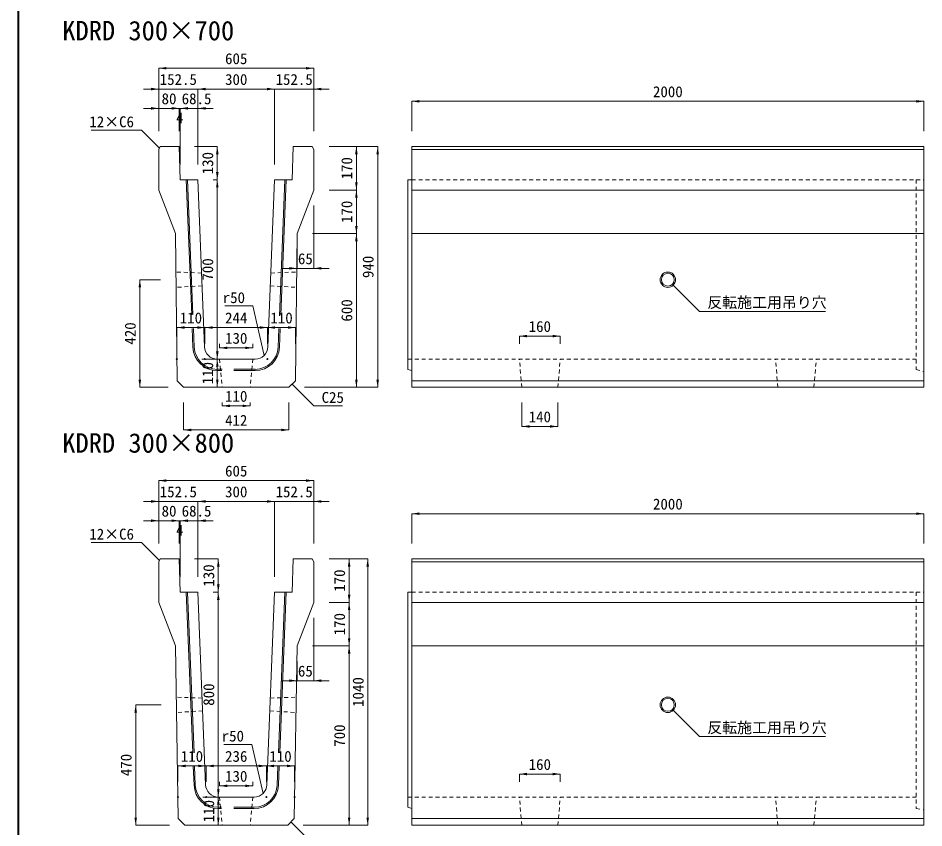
# Model space of a CAD drawing. Units: millimetres at full size; some dimension numbers follow another scale. Extents: x -5540 to 13511, y -4102 to 22994.
# Drawn here: x -4692 to -1154, y 1184 to 4345 of the extents above; entities that cross this region are included whole.
import ezdxf
from ezdxf.enums import TextEntityAlignment as Align

# ---------------------------------------------------------------- set-up
doc = ezdxf.new("R2010")
doc.units = ezdxf.units.MM
doc.header["$LTSCALE"] = 40
doc.linetypes.add('USER1', pattern=[0.675, 0.375, -0.3])
for name, color, linetype, lineweight in [('(0-0)', 4, 'Continuous', 5), ('0_2', 7, 'Continuous', 13), ('図枠', 7, 'Continuous', 5), ('寸法線', 7, 'Continuous', 13), ('引出線', 4, 'Continuous', 13), ('本体', 2, 'Continuous', 13), ('補助線', 8, 'Continuous', 13)]:
    doc.layers.add(name, color=color, linetype=linetype, lineweight=lineweight)
doc.styles.add('ＭＳ ゴシック', font='')
doc.styles.get('ＭＳ ゴシック').set_extended_font_data('MS Gothic')

# ---------------------------------------------------------------- blocks, each defined once
blk = doc.blocks.new('filled_arrow')
at = {"color": 0, "linetype": 'Continuous', "lineweight": -2}
blk.add_solid([(7.5, 1.25), (0, 0), (7.5, -1.25)], dxfattribs=at)

msp = doc.modelspace()

# ---------------------------------------------------------------- linework, layer by layer
at = {"layer": '(0-0)'}
for p, q in [((-4013.59, 3186.47), (-4034.7, 3714.07)), ((-4008.64, 3187.75), (-4029.69, 3714.07)), ((-3670.85, 3183.5), (-3649.63, 3714.07)), ((-3665.79, 3184.96), (-3644.62, 3714.07)), ((-4008.54, 3060.28), (-4011.5, 3134.07)), ((-4003.55, 3060.48), (-4006.49, 3134.07)), ((-3675.77, 3060.48), (-3672.83, 3134.07)), ((-3670.78, 3060.28), (-3667.82, 3134.07)), ((-3894.97, 2974.08), (-3913.62, 2974.08)), ((-3909.62, 2974.08), (-3896.99, 2974.08)), ((-3765.7, 2974.08), (-3849.66, 2974.08)), ((-3913.62, 2969.07), (-3896.4, 2969.07)), ((-3909.62, 2969.07), (-3896.99, 2969.07)), ((-3849.66, 2969.07), (-3765.7, 2969.07)), ((-4009.58, 1476.14), (-4034.7, 2104.08)), ((-4004.58, 1476.28), (-4029.69, 2104.08)), ((-3674.74, 1476.32), (-3649.63, 2104.08)), ((-3669.68, 1477.72), (-3644.63, 2104.08)), ((-4004.55, 1350.28), (-4007.5, 1424.08)), ((-3999.55, 1350.48), (-4002.49, 1424.08)), ((-3679.77, 1350.48), (-3676.83, 1424.08)), ((-3674.78, 1350.28), (-3671.83, 1424.08)), ((-3909.62, 1264.08), (-3896.99, 1264.08)), ((-3909.62, 1259.08), (-3896.99, 1259.08)), ((-3849.66, 1264.08), (-3769.7, 1264.08)), ((-3849.66, 1259.08), (-3769.7, 1259.08))]:
    msp.add_line(p, q, dxfattribs=at)
for centre, radius, start, end in [((-3913.62, 3064.07), 95, 182.29065, 270), ((-3913.62, 3064.07), 90, 182.2906, 270), ((-3765.7, 3064.07), 90, 270, 357.7094), ((-3765.7, 3064.07), 95, 270, 357.70935), ((-3909.62, 1354.08), 95, 182.29066, 270), ((-3909.62, 1354.08), 90, 182.29013, 270), ((-3769.7, 1354.08), 90, 270, 357.70987), ((-3769.7, 1354.08), 95, 270, 357.70934)]:
    msp.add_arc(centre, radius, start, end, dxfattribs=at)
at = {"layer": '図枠', "lineweight": 40}
msp.add_line((-4691.57, 8072.41), (-4691.57, -3677.93), dxfattribs=at)
at = {"layer": '寸法線'}
for p, q in [((-4142.16, 4149.58), (-3537.16, 4149.58)), ((-4142.16, 3904.07), (-4142.16, 4149.58)), ((-3537.16, 3904.07), (-3537.16, 4149.58)), ((-4202.16, 4068.33), (-3929.66, 4068.33)), ((-4142.16, 3904.07), (-4142.16, 4068.33)), ((-3989.66, 4068.33), (-3689.66, 4068.33)), ((-3989.66, 3774.07), (-3989.66, 4068.33)), ((-3989.66, 3774.07), (-3989.66, 4068.33)), ((-3749.66, 4068.33), (-3477.16, 4068.33)), ((-3689.66, 3774.07), (-3689.66, 4068.33)), ((-3689.66, 3774.07), (-3689.66, 4068.33)), ((-3537.16, 3904.07), (-3537.16, 4068.33)), ((-3153.91, 4020.49), (-1153.9, 4020.49)), ((-3153.91, 3904.07), (-3153.91, 4020.49)), ((-1153.9, 3904.07), (-1153.9, 4020.49)), ((-4202.16, 3993.11), (-4062.16, 3993.11)), ((-4142.16, 3904.07), (-4142.16, 3993.11)), ((-4092.16, 3993.11), (-4028.16, 3993.11)), ((-4062.16, 3904.07), (-4062.16, 3993.11)), ((-4062.16, 3904.07), (-4062.16, 3993.11)), ((-4058.16, 3993.11), (-3929.66, 3993.11)), ((-4058.16, 3774.07), (-4058.16, 3993.11)), ((-4058.16, 3774.07), (-4058.16, 3993.11)), ((-3989.66, 3774.07), (-3989.66, 3993.11)), ((-4002.16, 3844.07), (-3913.62, 3844.07)), ((-3913.62, 3714.07), (-3913.62, 3844.07)), ((-3477.16, 3844.07), (-3370.42, 3844.07)), ((-3477.16, 3844.07), (-3287.26, 3844.07)), ((-3370.42, 3674.07), (-3370.42, 3844.07)), ((-3287.26, 2904.08), (-3287.26, 3844.07)), ((-3929.66, 3714.07), (-3913.62, 3714.07)), ((-3929.66, 3714.07), (-3913.62, 3714.07)), ((-3913.62, 3014.07), (-3913.62, 3714.07)), ((-3477.16, 3674.07), (-3370.42, 3674.07)), ((-3477.16, 3674.07), (-3370.42, 3674.07)), ((-3370.42, 3504.07), (-3370.42, 3674.07)), ((-3537.16, 3614.07), (-3537.16, 3368.4)), ((-3542.16, 3504.07), (-3370.42, 3504.07)), ((-3542.16, 3504.07), (-3370.42, 3504.07)), ((-3370.42, 2904.08), (-3370.42, 3504.07)), ((-3602.16, 3444.07), (-3602.16, 3368.4)), ((-3662.16, 3368.4), (-3477.16, 3368.4)), ((-4216.21, 2904.08), (-4216.21, 3324.08)), ((-4135.14, 3324.08), (-4216.21, 3324.08)), ((-4071.66, 3137.3), (-3961.66, 3137.3)), ((-4071.66, 3074.1), (-4071.66, 3137.3)), ((-3961.66, 3074.1), (-3961.66, 3137.3)), ((-3961.66, 3137.3), (-3717.66, 3137.3)), ((-3961.66, 3074.1), (-3961.66, 3137.3)), ((-3717.66, 3074.1), (-3717.66, 3137.3)), ((-3717.66, 3137.3), (-3607.66, 3137.3)), ((-3717.66, 3074.1), (-3717.66, 3137.3)), ((-3607.66, 3074.16), (-3607.66, 3137.3)), ((-2733.91, 3103.85), (-2573.91, 3103.85)), ((-2733.91, 3074.07), (-2733.91, 3103.85)), ((-2573.91, 3074.07), (-2573.91, 3103.85)), ((-3904.66, 3057.85), (-3904.66, 3074.08)), ((-3904.66, 3057.85), (-3774.66, 3057.85)), ((-3774.66, 3057.85), (-3774.66, 3074.08)), ((-3913.62, 3014.07), (-3973.62, 3014.07)), ((-3913.62, 3014.07), (-3973.62, 3014.07)), ((-3913.62, 2904.08), (-3913.62, 3014.07)), ((-4105.66, 2904.08), (-4216.21, 2904.08)), ((-3913.62, 2904.08), (-3893.93, 2904.08)), ((-3573.66, 2904.08), (-3370.42, 2904.08)), ((-3573.66, 2904.08), (-3287.26, 2904.08)), ((-4045.66, 2844.08), (-4045.66, 2737.34)), ((-3894.66, 2844.08), (-3894.66, 2831.46)), ((-3894.66, 2831.46), (-3784.66, 2831.46)), ((-3784.66, 2844.08), (-3784.66, 2831.46)), ((-3633.66, 2844.08), (-3633.66, 2737.34)), ((-2723.91, 2844.08), (-2723.91, 2751.1)), ((-2583.9, 2844.08), (-2583.9, 2751.1)), ((-4045.66, 2737.34), (-3633.66, 2737.34)), ((-2723.91, 2751.1), (-2583.9, 2751.1)), ((-4142.16, 2539.59), (-3537.16, 2539.59)), ((-4142.16, 2294.08), (-4142.16, 2539.59)), ((-3537.16, 2294.08), (-3537.16, 2539.59)), ((-4202.16, 2458.33), (-3929.66, 2458.33)), ((-4142.16, 2294.08), (-4142.16, 2458.33)), ((-3989.66, 2458.33), (-3689.66, 2458.33)), ((-3989.66, 2164.08), (-3989.66, 2458.33)), ((-3989.66, 2164.08), (-3989.66, 2458.33)), ((-3749.66, 2458.33), (-3477.16, 2458.33)), ((-3689.66, 2164.08), (-3689.66, 2458.33)), ((-3689.66, 2164.08), (-3689.66, 2458.33)), ((-3537.16, 2294.08), (-3537.16, 2458.33)), ((-3153.91, 2410.49), (-1153.9, 2410.49)), ((-3153.91, 2294.08), (-3153.91, 2410.49)), ((-1153.9, 2294.08), (-1153.9, 2410.49)), ((-4202.16, 2383.11), (-4062.16, 2383.11)), ((-4142.16, 2294.08), (-4142.16, 2383.11)), ((-4092.16, 2383.11), (-4028.16, 2383.11)), ((-4062.16, 2294.08), (-4062.16, 2383.11)), ((-4062.16, 2294.08), (-4062.16, 2383.11)), ((-4058.16, 2383.11), (-3929.66, 2383.11)), ((-4058.16, 2164.08), (-4058.16, 2383.11)), ((-4058.16, 2164.08), (-4058.16, 2383.11)), ((-3989.66, 2164.08), (-3989.66, 2383.11)), ((-4002.16, 2234.08), (-3909.62, 2234.08)), ((-3909.62, 2104.08), (-3909.62, 2234.08)), ((-3477.16, 2234.08), (-3398.69, 2234.08)), ((-3477.16, 2234.08), (-3326.16, 2234.08)), ((-3398.69, 2064.08), (-3398.69, 2234.08)), ((-3326.16, 1194.08), (-3326.16, 2234.08)), ((-3929.66, 2104.08), (-3909.62, 2104.08)), ((-3929.66, 2104.08), (-3909.62, 2104.08)), ((-3909.62, 1304.08), (-3909.62, 2104.08)), ((-3477.16, 2064.08), (-3398.69, 2064.08)), ((-3477.16, 2064.08), (-3398.69, 2064.08)), ((-3398.69, 1894.08), (-3398.69, 2064.08)), ((-3537.16, 2004.08), (-3537.16, 1758.41)), ((-3542.16, 1894.08), (-3398.69, 1894.08)), ((-3542.16, 1894.08), (-3398.69, 1894.08)), ((-3398.69, 1194.08), (-3398.69, 1894.08)), ((-3602.16, 1834.08), (-3602.16, 1758.41)), ((-3662.16, 1758.41), (-3477.16, 1758.41)), ((-4232.35, 1194.08), (-4232.35, 1664.08)), ((-4133.46, 1664.08), (-4232.35, 1664.08)), ((-4067.66, 1425.5), (-3957.66, 1425.5)), ((-4067.66, 1364.11), (-4067.66, 1425.5)), ((-3957.66, 1364.11), (-3957.66, 1425.5)), ((-3957.66, 1425.5), (-3721.66, 1425.5)), ((-3957.66, 1364.11), (-3957.66, 1425.5)), ((-3721.66, 1364.11), (-3721.66, 1425.5)), ((-3721.66, 1425.5), (-3611.66, 1425.5)), ((-3721.66, 1364.11), (-3721.66, 1425.5)), ((-3611.66, 1364.11), (-3611.66, 1425.5)), ((-2733.91, 1393.85), (-2573.91, 1393.85)), ((-2733.91, 1364.08), (-2733.91, 1393.85)), ((-2573.91, 1364.08), (-2573.91, 1393.85)), ((-3904.66, 1347.85), (-3904.66, 1364.08)), ((-3904.66, 1347.85), (-3774.66, 1347.85)), ((-3774.66, 1347.85), (-3774.66, 1364.08)), ((-3909.62, 1304.08), (-3969.62, 1304.08)), ((-3909.62, 1304.08), (-3969.62, 1304.08)), ((-3909.62, 1194.08), (-3909.62, 1304.08)), ((-4100.66, 1194.08), (-4232.35, 1194.08)), ((-3909.62, 1194.08), (-3892.85, 1194.08)), ((-3578.66, 1194.08), (-3398.69, 1194.08)), ((-3578.66, 1194.08), (-3326.16, 1194.08))]:
    msp.add_line(p, q, dxfattribs=at)
at = {"layer": '引出線'}
for points in [[(-4139.16, 3838.07), (-4209.09, 3908), (-4405.61, 3908)], [(-2132.69, 3302.86), (-2029.77, 3199.94), (-1538.81, 3199.94)], [(-3731.06, 3028.02), (-3775.33, 3221.42), (-3884.59, 3221.42)], [(-3621.14, 2916.6), (-3536.24, 2831.7), (-3424.23, 2831.7)], [(-4139.16, 2228.08), (-4209.09, 2298), (-4405.61, 2298)], [(-2132.69, 1642.86), (-2029.77, 1539.94), (-1538.81, 1539.94)], [(-3735.06, 1318.02), (-3779.33, 1509.6), (-3888.6, 1509.6)], [(-3625.84, 1206.9), (-3540.94, 1122), (-3428.94, 1122)]]:
    msp.add_lwpolyline(points, dxfattribs=at)
at = {"layer": '本体'}
for p, q in [((-4142.16, 3832.08), (-4136.16, 3844.07)), ((-4142.16, 3832.08), (-4142.16, 3674.07)), ((-4136.16, 3844.07), (-4062.16, 3844.07)), ((-4062.16, 3844.07), (-4058.16, 3714.07)), ((-3617.16, 3844.07), (-3621.16, 3714.07)), ((-3543.16, 3844.07), (-3617.16, 3844.07)), ((-3537.16, 3832.08), (-3543.16, 3844.07)), ((-3537.16, 3832.08), (-3537.16, 3674.07)), ((-3153.91, 3844.07), (-1153.9, 3844.07)), ((-3153.91, 3844.07), (-3153.91, 2904.08)), ((-1153.9, 3844.07), (-1153.9, 2904.08)), ((-4058.16, 3714.07), (-3989.66, 3714.07)), ((-3963.58, 3062.08), (-3989.66, 3714.07)), ((-3715.74, 3062.08), (-3689.66, 3714.07)), ((-3621.16, 3714.07), (-3689.66, 3714.07)), ((-4142.16, 3674.07), (-4077.16, 3504.07)), ((-3537.16, 3674.07), (-3602.16, 3504.07)), ((-4077.16, 3504.07), (-4070.71, 2929.12)), ((-3602.16, 3504.07), (-3608.61, 2929.12)), ((-3765.7, 3014.08), (-3913.62, 3014.08)), ((-4045.66, 2904.08), (-4070.71, 2929.12)), ((-4045.66, 2904.08), (-3633.66, 2904.08)), ((-3633.66, 2904.08), (-3608.61, 2929.12)), ((-3153.91, 2904.08), (-1153.9, 2904.08)), ((-4142.16, 2222.08), (-4136.16, 2234.08)), ((-4136.16, 2234.08), (-4062.16, 2234.08)), ((-4062.16, 2234.08), (-4058.16, 2104.08)), ((-3617.16, 2234.08), (-3621.16, 2104.08)), ((-3543.16, 2234.08), (-3617.16, 2234.08)), ((-3537.16, 2222.08), (-3543.16, 2234.08)), ((-3153.91, 2234.08), (-3153.91, 1194.08)), ((-3153.91, 2234.08), (-1153.91, 2234.08)), ((-1153.91, 2234.08), (-1153.91, 1194.08)), ((-4142.16, 2222.08), (-4142.16, 2064.08)), ((-3537.16, 2222.08), (-3537.16, 2064.08)), ((-4058.16, 2104.08), (-3989.66, 2104.08)), ((-3959.58, 1352.08), (-3989.66, 2104.08)), ((-3719.74, 1352.08), (-3689.66, 2104.08)), ((-3621.16, 2104.08), (-3689.66, 2104.08)), ((-4142.16, 2064.08), (-4077.16, 1894.08)), ((-3537.16, 2064.08), (-3602.16, 1894.08)), ((-4077.16, 1894.08), (-4066.3, 1219.72)), ((-3602.16, 1894.08), (-3613.02, 1219.72)), ((-3769.7, 1304.08), (-3909.62, 1304.08)), ((-4040.66, 1194.08), (-4066.3, 1219.72)), ((-3638.66, 1194.08), (-3613.02, 1219.72)), ((-4040.66, 1194.08), (-3638.66, 1194.08)), ((-3153.91, 1194.08), (-1153.91, 1194.08))]:
    msp.add_line(p, q, dxfattribs=at)
at = {"layer": '本体', "lineweight": 9}
for p, q in [((-3153.91, 3832.08), (-1153.9, 3832.08)), ((-3168.9, 3714.07), (-3153.91, 3714.07)), ((-3168.9, 3714.07), (-3168.9, 2974.07)), ((-3153.91, 3674.07), (-1153.9, 3674.07)), ((-3153.91, 3504.07), (-1153.9, 3504.07)), ((-3168.9, 2974.07), (-3153.91, 2969.07)), ((-3153.91, 2929.12), (-1153.9, 2929.12)), ((-3153.91, 2222.08), (-1153.9, 2222.08)), ((-3168.9, 2104.07), (-3168.9, 1264.08)), ((-3168.9, 2104.07), (-3153.91, 2104.07)), ((-3153.91, 2064.08), (-1153.9, 2064.08)), ((-3153.91, 1894.08), (-1153.9, 1894.08)), ((-3153.91, 1259.07), (-3168.9, 1264.08)), ((-3153.91, 1219.72), (-1153.9, 1219.72))]:
    msp.add_line(p, q, dxfattribs=at)
at = {"layer": '本体', "linetype": 'USER1', "lineweight": 9}
for p, q in [((-3153.91, 3714.07), (-1183.9, 3714.07)), ((-1183.9, 3714.07), (-1153.9, 3714.07)), ((-1183.9, 3714.07), (-1183.9, 2974.07)), ((-3975.11, 3350.2), (-4075.48, 3354.07)), ((-3704.21, 3350.2), (-3603.84, 3354.07)), ((-3973.11, 3300.22), (-4074.8, 3294.08)), ((-3706.21, 3300.22), (-3604.52, 3294.08)), ((-3904.66, 3014.08), (-3894.66, 2904.08)), ((-3774.66, 3014.08), (-3784.66, 2904.08)), ((-3168.9, 3014.07), (-1183.9, 3014.07)), ((-2723.91, 2904.08), (-2733.91, 3014.07)), ((-2583.9, 2904.08), (-2573.91, 3014.07)), ((-1723.91, 2904.08), (-1733.91, 3014.07)), ((-1583.91, 2904.08), (-1573.91, 3014.07)), ((-1183.9, 2974.07), (-1153.9, 2964.07)), ((-3153.91, 2104.07), (-1183.91, 2104.07)), ((-1183.91, 2104.07), (-1183.91, 1259.07)), ((-1183.91, 2104.07), (-1153.91, 2104.07)), ((-3973.13, 1690.7), (-4073.94, 1694.08)), ((-3706.2, 1690.7), (-3605.38, 1694.08)), ((-3971.13, 1640.72), (-4072.98, 1634.08)), ((-3708.2, 1640.72), (-3606.35, 1634.08)), ((-3904.66, 1304.08), (-3894.66, 1194.08)), ((-3774.66, 1304.08), (-3784.66, 1194.08)), ((-3168.9, 1304.08), (-1183.91, 1304.08)), ((-2723.91, 1194.08), (-2733.91, 1304.08)), ((-2583.91, 1194.08), (-2573.91, 1304.08)), ((-1723.91, 1194.08), (-1733.91, 1304.08)), ((-1583.91, 1194.08), (-1573.91, 1304.08)), ((-1183.91, 1259.07), (-1153.91, 1254.07))]:
    msp.add_line(p, q, dxfattribs=at)
at = {"layer": '本体', "lineweight": 5}
for centre, radius in [((-2153.91, 3324.07), 30), ((-2153.91, 3324.07), 25), ((-2153.91, 1664.08), 30), ((-2153.91, 1664.08), 25)]:
    msp.add_circle(centre, radius, dxfattribs=at)
at = {"layer": '本体'}
for centre, start, end in [((-3913.62, 3064.07), 182.29065, 270), ((-3765.7, 3064.07), 270, 357.70935), ((-3909.62, 1354.08), 182.28979, 270), ((-3769.7, 1354.08), 270, 357.71021)]:
    msp.add_arc(centre, 50, start, end, dxfattribs=at)
at = {"layer": '補助線'}
for centre in [(-4071.66, 3014.1), (-3961.66, 3014.1), (-3717.66, 3014.1), (-4067.66, 1304.11), (-3957.66, 1304.11), (-3721.66, 1304.11), (-3611.66, 1304.11)]:
    msp.add_circle(centre, 2, dxfattribs=at)

# ---------------------------------------------------------------- block references
at = {"layer": '寸法線', "xscale": 4, "yscale": 4}
for p in [(-4142.16, 4149.58), (-3989.66, 4068.33), (-3989.66, 4068.33), (-3537.16, 4068.33), (-4058.16, 3993.11), (-3989.66, 3993.11), (-3153.91, 4020.49), (-3537.16, 3368.4), (-4071.66, 3137.3), (-3961.66, 3137.3), (-3717.66, 3137.3), (-2733.91, 3103.85), (-3904.66, 3057.85), (-3894.66, 2831.46), (-4045.66, 2737.34), (-2723.91, 2751.1), (-4142.16, 2539.59), (-3989.66, 2458.33), (-3989.66, 2458.33), (-3537.16, 2458.33), (-3153.91, 2410.49), (-4058.16, 2383.11), (-3989.66, 2383.11), (-3537.16, 1758.41), (-4067.66, 1425.5), (-3957.66, 1425.5), (-3721.66, 1425.5), (-2733.91, 1393.85), (-3904.66, 1347.85)]:
    msp.add_blockref('filled_arrow', p, dxfattribs=at)
for p, rotation in [((-3537.16, 4149.58), 180), ((-4142.16, 4068.33), 180), ((-3689.66, 4068.33), 180), ((-3689.66, 4068.33), 180), ((-4142.16, 3993.11), 180), ((-4062.16, 3993.11), 180), ((-1153.9, 4020.49), 180), ((-3913.62, 3844.07), 270), ((-3370.42, 3844.07), 270), ((-3287.26, 3844.07), 270), ((-3913.62, 3714.07), 90), ((-3913.62, 3714.07), 270), ((-3370.42, 3674.07), 90), ((-3370.42, 3674.07), 270), ((-3370.42, 3504.07), 90), ((-3370.42, 3504.07), 270), ((-3602.16, 3368.4), 180), ((-4216.21, 3324.08), 270), ((-3961.66, 3137.3), 180), ((-3717.66, 3137.3), 180), ((-3607.66, 3137.3), 180), ((-2573.91, 3103.85), 180), ((-3913.62, 3014.07), 90), ((-3774.66, 3057.85), 180), ((-3913.62, 3014.07), 270), ((-4216.21, 2904.08), 90), ((-3913.62, 2904.08), 90), ((-3370.42, 2904.08), 90), ((-3287.26, 2904.08), 90), ((-3784.66, 2831.46), 180), ((-3633.66, 2737.34), 180), ((-2583.9, 2751.1), 180), ((-3537.16, 2539.59), 180), ((-4142.16, 2458.33), 180), ((-3689.66, 2458.33), 180), ((-3689.66, 2458.33), 180), ((-1153.9, 2410.49), 180), ((-4142.16, 2383.11), 180), ((-4062.16, 2383.11), 180), ((-3909.62, 2234.08), 270), ((-3398.69, 2234.08), 270), ((-3326.16, 2234.08), 270), ((-3909.62, 2104.08), 90), ((-3909.62, 2104.08), 270), ((-3398.69, 2064.08), 90), ((-3398.69, 2064.08), 270), ((-3398.69, 1894.08), 90), ((-3398.69, 1894.08), 270), ((-3602.16, 1758.41), 180), ((-4232.35, 1664.08), 270), ((-3957.66, 1425.5), 180), ((-3721.66, 1425.5), 180), ((-3611.66, 1425.5), 180), ((-2573.91, 1393.85), 180), ((-3774.66, 1347.85), 180), ((-3909.62, 1304.08), 90), ((-3909.62, 1304.08), 270), ((-4232.35, 1194.08), 90), ((-3909.62, 1194.08), 90), ((-3398.69, 1194.08), 90), ((-3326.16, 1194.08), 90)]:
    msp.add_blockref('filled_arrow', p, dxfattribs=dict(at, rotation=rotation))
at = {"layer": '引出線', "xscale": 0.133, "yscale": 0.133}
for p, rotation in [((-4139.16, 3838.07), 135), ((-2132.69, 3302.86), 315), ((-3731.06, 3028.02), 102.9), ((-3621.14, 2916.6), 315), ((-4139.16, 2228.08), 135), ((-2132.69, 1642.86), 315), ((-3735.06, 1318.02), 103), ((-3625.84, 1206.9), 315)]:
    msp.add_blockref('filled_arrow', p, dxfattribs=dict(at, rotation=rotation))

# ---------------------------------------------------------------- texts
at = {"layer": '0_2', "style": 'ＭＳ ゴシック'}
for s, p in [('KDRD 300×700', (-4519.19, 4235.91)), ('KDRD 300×800', (-4519.19, 2625.92))]:
    msp.add_text(s, height=75.95, dxfattribs=at).set_placement(p, align=Align.BOTTOM_LEFT)
at = {"layer": '寸法線', "style": 'ＭＳ ゴシック'}
for s, p in [('605', (-3839.66, 4187.08)), ('152.5', (-4065.91, 4105.83)), ('300', (-3839.66, 4105.83)), ('152.5', (-3613.41, 4105.83)), ('2000', (-2153.91, 4057.99)), ('80', (-4102.16, 4030.61)), ('68.5', (-3994.68, 4030.61)), ('4', (-4060.16, 3955.61)), ('65', (-3569.66, 3405.9)), ('110', (-4016.66, 3174.8)), ('244', (-3839.66, 3174.8)), ('110', (-3662.66, 3174.8)), ('160', (-2653.91, 3141.35)), ('130', (-3839.66, 3095.35)), ('110', (-3839.66, 2868.96)), ('412', (-3839.66, 2774.84)), ('140', (-2653.91, 2788.6)), ('605', (-3839.66, 2577.09)), ('152.5', (-4065.91, 2495.83)), ('300', (-3839.66, 2495.83)), ('152.5', (-3613.41, 2495.83)), ('80', (-4102.16, 2420.61)), ('68.5', (-3994.68, 2420.61)), ('2000', (-2153.9, 2447.99)), ('4', (-4060.16, 2345.61)), ('65', (-3569.66, 1795.91)), ('110', (-4012.66, 1463)), ('236', (-3839.66, 1463)), ('110', (-3666.66, 1463)), ('160', (-2653.91, 1431.35)), ('130', (-3839.66, 1385.35))]:
    msp.add_text(s, height=42.72, dxfattribs=at).set_placement(p, align=Align.MIDDLE_CENTER)
for s, p in [('130', (-3951.12, 3779.07)), ('170', (-3407.92, 3759.07)), ('170', (-3407.92, 3589.07)), ('700', (-3951.12, 3364.07)), ('940', (-3324.76, 3374.07)), ('600', (-3407.92, 3204.07)), ('420', (-4253.71, 3114.08)), ('110', (-3951.12, 2959.08)), ('130', (-3947.12, 2169.08)), ('170', (-3436.19, 2149.08)), ('170', (-3436.19, 1979.08)), ('1040', (-3363.66, 1714.08)), ('800', (-3947.12, 1704.08)), ('700', (-3436.19, 1544.08)), ('470', (-4269.85, 1429.08)), ('110', (-3947.12, 1249.08))]:
    msp.add_text(s, height=42.72, rotation=90, dxfattribs=at).set_placement(p, align=Align.MIDDLE_CENTER)
at = {"layer": '引出線', "style": 'ＭＳ ゴシック'}
for s, p in [('12×C6', (-4239.09, 3962)), ('r50', (-3805.33, 3275.42)), ('12×C6', (-4239.09, 2352)), ('r50', (-3809.33, 1563.6))]:
    msp.add_text(s, height=42.72, dxfattribs=at).set_placement(p, align=Align.TOP_RIGHT)
for s, p in [('反転施工用吊り穴', (-1999.77, 3256.68)), ('C25', (-3506.24, 2885.7)), ('反転施工用吊り穴', (-1999.77, 1596.68))]:
    msp.add_text(s, height=42.72, dxfattribs=at).set_placement(p, align=Align.TOP_LEFT)

doc.saveas('drawing.dxf')
